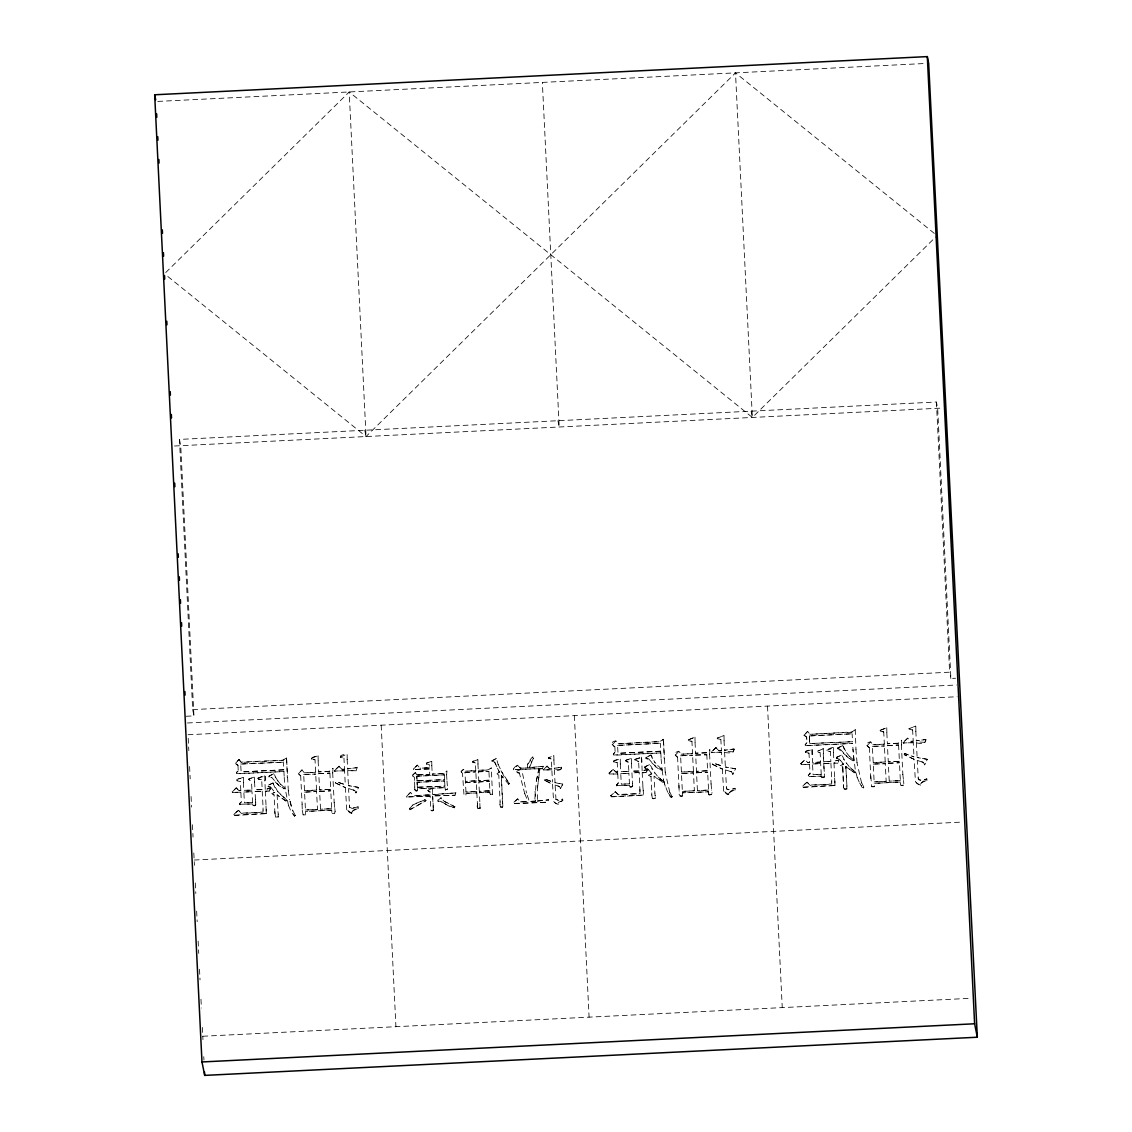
<?xml version="1.0" encoding="UTF-8"?>
<svg xmlns="http://www.w3.org/2000/svg" width="1132" height="1132" viewBox="0 0 1132 1132"><rect width="100%" height="100%" fill="white"/><g stroke="black" fill="none" stroke-linecap="round" stroke-linejoin="round"><path stroke-width="0.75" stroke-dasharray="5 3.75" d="M243.422 782.764L243.38 777.387L236.857 779.439L236.97 780.755L240.38 781.575L236.97 780.755M254.629 782.212L254.573 776.835L248.998 778.844L249.564 780.415L251.502 781.023L248.828 779.41M347.184 759.558L347.142 754.11C331.053 755.865 349.802 760.874 340.322 756.813M432.481 788.24L427.783 790.348L432.481 788.24L432.622 794.735L455.913 792.895L432.58 794.494L432.481 792.414M477.987 764.086L477.93 759.629L472.511 761.397M553.916 760.124L553.873 755.667L548.284 757.874L553.873 755.667M620.322 764.142L620.279 758.765L614.365 760.393L613.643 761.666L613.756 760.817M631.529 763.591L631.472 758.214L626.449 759.798L625.784 761.072L625.897 760.223M724.084 740.922L724.041 735.489L717.221 738.191L724.041 735.489M805.545 751.351L805.418 752.186L806.154 750.912L812.068 749.285L812.493 762.473L820.643 762.077L820.134 752.639L817.516 751.308L823.261 748.733L817.743 751.025L818.252 752.327L820.134 752.639M812.111 754.662L812.068 749.285M823.261 748.733L823.686 761.921L830.874 761.567L830.35 751.69L826.94 750.799L830.35 751.69M915.873 731.456L915.816 726.022L908.996 728.711L915.816 726.022M263.077 810.187L263.048 807.923M639.948 789.301L639.934 793.475L618.27 794.508L615.313 791.608L610.728 795.867L615.313 791.608M639.976 791.565L639.127 772.533L631.939 772.887L632.392 781.306M831.751 782.085L831.723 779.835M263.02 809.904L263.034 812.097L241.371 813.144L238.413 810.229L233.758 814.219L234.565 815.479L266.232 813.653L265.978 805.234M274.892 811.488L275.472 817.063L278.161 817.205L278.203 813.993M274.906 813.667L274.085 794.975L272.387 794.282M651.806 795.046L651.791 792.853M831.695 781.802L831.723 783.995L810.045 785.042L807.102 782.127L802.447 786.117L803.253 787.377L834.921 785.551L834.652 777.132M477.379 803.777L477.308 807.088L477.294 805.347M651.749 794.777L652.372 798.442L653.971 798.895L655.386 797.805L655.103 795.372M842.76 766.873L843.552 787.419L842.76 766.873L841.076 766.194M535.068 791.268L535.535 801.131L529.323 801.442L526.465 792.782M534.856 799.079L536.327 780.755L538.973 768.515L521.711 769.364L526.507 793.008M554.227 802.432L558.175 804.399L558.5 802.602L562.802 800.565L562.689 799.135L558.345 800.14L555.939 799.39L558.401 800.366L562.689 799.135M351.797 813.314L346.703 809.578L349.731 812.719L351.797 813.314L351.811 811.814M499.99 804.555L500.075 801.81M728.697 794.692L723.603 790.943L726.631 794.098L728.697 794.692L728.711 793.192M914.062 759.275L904.213 754.605L914.062 759.275L915.448 781.759L918.406 784.618L920.486 785.212L920.486 783.726M332.737 773L332.978 768.373L329.355 771.288L318.672 771.826L329.412 771.571L332.978 768.373M709.637 754.379L709.877 749.752L706.255 752.667L695.572 753.19L706.311 752.95L709.877 749.752M901.412 744.898L901.666 740.271L898.044 743.186L887.347 743.724L898.101 743.469L901.666 740.271M537.502 787.872L539.922 768.529L542.37 768.84L539.964 768.755M499.934 804.328L500.401 806.974L502.608 807.144L501.292 775.293L508.664 784.292L509.414 783.57L500.967 770.765M446.659 774.769L446.914 771.034L443.843 773.481L432.212 774.047L443.885 773.708L446.914 771.034M335.581 782.976L345.444 787.646L335.581 782.976L335.652 781.49L345.246 784.702L335.652 781.49M712.481 764.355L722.343 769.024L712.481 764.355L712.552 762.869L722.145 766.081L712.552 762.869M904.27 754.888L904.341 753.388L913.991 756.884L904.341 753.388M550.293 783.231L544.817 780.415L544.931 779.085L552.43 781.844L544.931 779.085M544.817 780.415L544.973 779.311M539.922 768.529L537.445 787.646L537.643 799.517M409.6 808.786L413.194 804.484L425.25 799.659L426.014 800.649L409.883 809.748L409.841 807.866L413.251 804.725L425.25 799.659M437.829 800.083L437.999 801.244L440.263 801.244L449.135 806.182L454.342 807.809C453.974 803.621 442.838 803.366 441.055 797.791L437.872 800.324L441.055 797.791M536.37 780.995L538.973 768.515M537.247 801.046L548.539 799.857L537.247 801.046L537.601 799.277M529.96 766.322L533.497 758.185L530.667 763.633M252.578 803.932L239.715 804.286L252.578 803.932L253.172 805.602L254.573 805.828L255.903 804.017M255.648 805.404L255.676 801.994M629.477 785.297L616.615 785.665L629.477 785.297L630.071 786.966L631.472 787.207L632.802 785.396M632.547 786.782L632.576 783.372M821.86 777.5L821.294 776.34L823.247 777.726L824.591 775.915M824.337 777.316L824.365 773.892M248.884 779.693L248.998 778.844M430.146 796.037L406.544 796.985L430.146 796.037L430.868 810.059L432.325 810.979L433.528 809.437M433.287 810.625L432.65 795.909L455.036 795.244L432.65 795.909M529.918 766.095L529.507 767.468M479.827 801.796L479.345 792.612L489.93 792.089C488.755 793.928 492.321 795.853 492.576 793.829M492.477 794.494L491.316 767.949L488.217 769.831L478.256 770.312L488.26 770.057L491.316 767.949M258.209 777.868C255.294 780.896 269.133 769.604 264.831 781.137M634.925 759.756L638.632 761.454L635.222 760.548L635.109 759.247L641.618 757.138L641.745 762.501M634.981 760.039L635.109 759.247M826.714 750.275C843.269 744.799 825.78 748.054 826.997 751.082M267.902 786.33L270.69 787.278L268.185 786.839L268.128 785.268L273.053 782.99L277.864 791.82L286.948 800.48L285.901 800.975L277.184 794.975L285.901 800.975M645.028 766.647L644.801 767.708L645.028 766.647L649.952 764.369L654.763 773.198M836.803 757.167L836.576 758.228L836.803 757.167L841.727 754.888L846.538 763.718M311.385 758.78L312.163 757.492L318.078 755.808L311.512 757.959M688.228 739.875L694.977 737.187L688.228 739.875L691.977 741.502L688.525 740.583M880.003 730.395L886.766 727.706L880.003 730.395L883.767 732.022L880.3 731.116M356.156 770.765L347.694 770.637L356.156 770.765L357.174 767.623L347.609 768.869L357.174 767.623M455.036 795.244L455.871 792.669M560.623 769.534C546.671 767.878 561.486 773.637 561.5 767.199L554.284 768.232L561.5 767.199M560.665 769.76L561.543 767.425M732.998 751.86C713.91 750.035 734.031 756.869 734.074 749.002L724.508 750.233L734.074 749.002M733.055 752.143L734.13 749.285M924.787 742.38C905.699 740.554 925.82 747.389 925.849 739.521L916.283 740.767L925.849 739.521M924.844 742.663L925.905 739.804M305.668 814.262L305.499 811.432L331.704 810.144L331.888 812.96L333.261 813.724L334.577 813.271L335.086 811.559M709.141 794.933L708.731 794.056L709.141 794.933L711.476 794.65L711.717 789.966M870.749 775.929L871.767 786.726L874.088 786.782L874.173 783.33L900.393 782.042L900.563 784.858L901.949 785.622L903.265 785.169L903.775 783.457M562.802 800.565L558.458 802.376L558.175 804.399M269.048 791.084C260.19 790.32 271.298 793.758 270.237 788.226L265.242 789.443L270.237 788.226M269.105 791.353L270.293 788.495M542.37 768.84L543.303 766.265L529.408 767.581M520.409 801.881L527.965 801.498L520.409 801.881L517.706 798.852L513.504 802.56L514.367 803.635L547.563 802.206L548.496 799.631M645.947 772.463C637.09 771.699 648.197 775.123 647.15 769.59L642.141 770.821L647.15 769.59M646.004 772.732L647.207 769.873M837.779 763.265L833.959 762.982L837.779 763.265L838.925 760.124L833.874 761.072L838.925 760.124M278.161 817.205L278.43 816.144M655.06 798.584L655.329 797.522M843.496 787.136L844.161 788.962L845.76 789.414L847.118 788.042M846.849 789.103L846.878 785.891M302.244 810.201L303.093 814.828L305.399 814.884L305.612 813.979M415.387 790.886L414.765 789.485L416.562 791.141L417.397 788.778L444.989 787.646L417.397 788.778M678.974 785.41L679.214 794.848L681.407 796.518L682.511 795.357M682.299 796.263L682.398 792.81L708.66 791.792L682.398 792.81M874.088 786.782L874.3 785.877M269.26 775.859L268.963 776.92L269.26 775.859L274.114 773.581L275.557 777.359M266.232 813.653L266.289 809.168M492.095 760.393L491.854 761.27L496.439 758.355L498.193 764.708M516.928 771.175L520.564 769.435L516.602 771.925L519.362 773.114L516.928 772.661M645.806 758.016C651.225 759.077 645.481 760.096 646.16 757.237L651.013 754.959L654.805 762.43M645.863 758.284L646.16 757.237M610.672 795.598L611.464 796.857L642 795.343L643.429 793.971M837.935 747.757L837.652 748.818L837.935 747.757L842.802 745.479L846.594 752.964M834.921 785.551L834.977 781.066M358.646 787.419L348.415 785.636L358.646 787.419L355.901 792.924L354.783 790.476L348.571 788.551L349.477 806.239M351.868 812.097L354.358 809.338L358.207 808.319L352.321 811.12M562.745 784.108L560.496 788.622L562.745 784.108L554.977 782.608L562.788 784.334M735.545 768.798L725.329 767.001L735.545 768.798L732.8 774.302L731.682 771.854L725.471 769.93L726.56 788.848L729.036 789.839L735.092 788.523L728.98 789.556L726.914 789.216L726.319 787.334M728.767 793.475L731.258 790.716L735.107 789.697L729.22 792.499M927.334 759.317L917.104 757.534L927.334 759.317L924.589 764.822L923.457 762.374L917.245 760.449L918.349 779.368L920.811 780.358L926.867 779.042L920.755 780.075L918.703 779.736L918.094 777.854M920.542 783.995L923.047 781.236L926.882 780.217L921.009 783.019M477.265 806.861L477.789 808.319L480.025 808.432L480.039 804.739M480.025 808.432L479.784 801.569M527.611 764.298C541.351 746.993 523.324 764.892 528.262 767.864L520.225 768.26C517.791 759.19 508.41 776.085 517.522 765.43M238.994 759.459L235.343 763.492L238.994 759.459L241.229 762.43L283.142 760.364L286.594 757.902L283.085 760.081L241.173 762.147M301.989 769.902L298.339 773.878L301.989 769.902L304.225 772.816L315.672 772.25L315.021 759.841L311.569 758.935M612.186 744.587C620.166 750.53 605.521 742.719 615.893 740.837L618.129 743.809L660.041 741.743L663.494 739.281L659.984 741.46L618.129 743.809M612.242 744.87L615.893 740.837M675.181 754.973C682.044 760.704 669.154 752.992 678.903 751.28L681.124 754.195L692.572 753.629L691.921 741.219M675.238 755.242L678.903 751.28M803.975 735.107L806.621 737.017L806.89 742.663L805.064 744.828L806.946 742.946L806.677 737.3L803.975 735.107L807.682 731.357L809.904 734.328L851.83 732.263L855.283 729.8L851.773 731.979L809.904 734.328M804.031 735.39L807.682 731.357M866.971 745.493C873.833 751.223 860.943 743.512 870.678 741.814L872.899 744.714L884.361 744.149L883.71 731.739M867.027 745.776L870.678 741.814M236.319 772.647C240.89 768.982 234.706 772.632 236.942 773.849L283.948 771.529L236.546 773.637M613.219 754.025C617.789 750.36 611.62 754.011 613.841 755.228L660.847 752.907L613.445 755.002M454.342 807.809L454.866 806.55M547.067 766.081L543.502 769.619L547.067 766.081L549.529 768.699L551.822 768.586L551.312 758.935L548.482 758.284L551.312 758.935M339.062 766.222L334.464 770.623L339.062 766.222L342.062 769.42L344.538 769.293L343.944 758.086M417.284 765.133L413.392 769.166L417.284 765.133L420.043 768.203L429.424 767.737L429.24 764.539L426.439 763.874L429.24 764.539M410.52 792.4L406.36 796.603L410.52 792.4L413.378 795.683L430.118 794.848L429.919 791.452L428.278 790.957L429.919 791.452M715.962 747.601L711.363 752.002L715.962 747.601L718.962 750.799L721.438 750.672L720.858 739.465L717.462 738.687L720.858 739.465M907.737 738.135L903.152 742.521L907.737 738.135L910.751 741.318L913.227 741.191L912.633 729.999L909.251 729.206L912.633 729.999M236.234 787.858L232.216 791.976L236.234 787.858L239.234 790.801L240.819 790.716L240.324 781.292M609.058 773.071L609.794 773.991L617.803 773.878L609.851 774.274L609.058 773.071L613.134 769.236L616.133 772.18L617.718 772.095L617.223 762.671L613.813 761.85L617.223 762.671M609.115 773.354L613.134 769.236M800.833 763.591L801.583 764.51L809.592 764.397L801.64 764.793L800.833 763.591L804.923 759.756L807.908 762.699L809.507 762.614L808.998 753.19L805.602 752.37L808.998 753.19M800.89 763.874L804.923 759.756M461.361 772.392L462.493 773.184L464.021 795.414L465.917 795.697L465.988 793.263L476.883 792.966L465.988 793.263M233.815 814.488L238.413 810.229M356.792 791.325L355.901 792.924M733.706 772.703L732.8 774.302M925.481 763.223L924.589 764.822M446.928 780.839L447.692 789.202L445.371 789.98L447.649 788.962L447.48 785.877M239.56 803.494C243.536 800.423 238.753 803.182 239.772 804.569M616.459 784.858C620.435 781.802 615.652 784.561 616.671 785.948M808.234 775.392L810.003 773.708L808.234 775.392L808.856 776.722L821.323 776.113L808.46 776.467M496.976 773.779L499.353 772.038L494.514 761.737L492.08 761.412L494.557 761.963L499.396 772.265L496.976 773.779L497.486 774.514M340.378 757.082L347.142 754.11M271.722 793.744L274.85 792.315L271.722 793.744L274.085 794.975M648.622 775.123L651.749 773.694L648.678 775.406L651.042 776.623L648.678 775.406M840.411 765.642L843.524 764.227L840.411 765.642L842.816 767.156M165.725 272.557L349.194 91.961L752.356 417.453L935.824 236.857M934.339 233.404L735.503 72.873L366.046 436.542L167.211 276.01M509.372 783.344L508.664 784.292M429.452 768.911L413.576 769.505L429.452 768.911L429.75 774.401L417.184 775.024L415.359 772.59L412.741 774.911L412.925 776.524M412.798 775.137L415.359 772.59M802.984 785.735L807.102 782.127M475.383 762.94L472.539 762.19L475.383 762.94L475.794 770.666L465.153 771.203L463.512 769.321L460.965 771.741L462.493 773.184M461.63 771.062L463.512 769.321M249.054 779.127L254.573 776.835M625.954 760.506L631.472 758.214M472.553 761.624L477.93 759.629M613.813 761.1L620.279 758.765M805.602 751.62L812.125 749.568M258.266 778.137L264.775 776.043M294.546 816.144L295.296 815.309L294.546 816.144L291.009 811.135M635.165 759.515L641.674 757.421M671.446 797.522L672.196 796.687L671.446 797.522C667.031 796.673 659.149 763.293 665.446 787.122M863.221 788.042C865.273 786.782 861.183 788.848 861.183 785.396M275.161 781.858L278.967 785.438L284.033 788.622L285.023 788.282L284.09 788.905L279.024 785.707L271.751 777.443L269.19 777.047L271.751 777.443M652.06 763.237L660.932 770.001L661.866 769.378L657.593 765.642M648.65 758.822L655.923 767.086L660.989 770.284L661.866 769.378M840.439 749.356L847.656 757.336L852.721 760.52L853.641 759.897L852.778 760.803C849.566 758.61 831.765 743.908 840.496 749.625M269.317 776.128L274.114 773.581M285.844 800.692L286.948 800.48M492.137 760.619L496.439 758.355M646.216 757.506L651.013 754.959M656.56 778.236L663.861 781.844L662.8 782.353L654.027 776.071L654.904 793.249M837.991 748.04L842.802 745.479M854.519 772.59L855.58 772.095L854.575 772.873L845.816 766.59L854.575 772.873M273.053 782.99L268.128 785.268M645.084 766.93L649.952 764.369M836.859 757.449L841.727 754.888M409.883 809.748L426.014 800.649M253.172 805.602L255.591 805.135M630.071 786.966L632.491 786.514M821.804 777.217L824.28 777.033M431.25 810.781L433.245 810.385M426.934 762.911L431.745 761.341L426.891 762.671L426.495 764.1M492.434 794.268L490.241 794.183M500.401 806.974L502.608 807.144M358.137 806.861L352.08 808.177L349.604 807.187L352.137 808.46L358.137 806.861L358.264 808.602M275.472 817.063L278.104 816.922M652.372 798.442L655.004 798.301M844.161 788.962L846.793 788.82M682.242 795.98L679.992 796.206M874.031 786.514L871.767 786.726M266.176 813.37L234.508 815.196L233.758 814.219M834.864 785.283L802.715 787.15M479.982 808.191L477.789 808.319M157.787 101.413L925.155 63.491M186.101 716.259L193.94 715.877L192.681 709.608L179.464 439.414L936.405 402.016L937.664 408.298L950.88 678.478L955.592 678.238M174.455 446.008L942.376 408.058M192.681 709.608L949.621 672.196L950.88 678.478M187.459 722.98L956.554 684.987M188.039 734.739L957.148 696.732M240.677 764.029L283.481 762.19L240.677 764.029L241.116 771.925L283.863 769.817L283.439 761.907M617.577 745.394L660.338 743.285L617.577 745.394L618.015 753.304L660.763 751.195L660.338 743.285M809.366 735.927L852.113 733.805L809.366 735.927L809.734 743.54L852.552 741.715L852.113 733.805M809.734 743.54L852.552 741.715M805.22 745.535L852.622 743.427L805.616 745.747L805.008 744.545M342.005 769.137L344.538 769.293M718.905 750.516L721.438 750.672M344.567 770.793L334.619 771.048L344.567 770.793L345.302 784.985M721.466 752.172L711.519 752.426L721.466 752.172L722.202 766.364M913.255 742.691L903.308 742.946L913.255 742.691L913.991 756.884M303.687 774.401L315.757 774.09L303.687 774.401L304.522 790.688L316.55 790.094L315.701 773.807M318.757 773.665L329.893 773.114L318.757 773.665L319.592 789.952L330.728 789.4L329.893 773.114M680.587 755.78L692.6 755.186L680.587 755.78L681.422 772.066L693.449 771.472L692.6 755.186M695.656 755.044L706.849 754.775L695.656 755.044L696.505 771.331L707.627 770.779L706.793 754.492M872.362 746.313L884.446 745.988L872.362 746.313L873.211 762.586L885.224 761.992L884.389 745.719M887.446 745.563L898.582 745.012L887.446 745.563L888.28 761.85L899.416 761.298L898.582 745.012M517.48 765.19L520.182 768.034L528.262 767.864M529.451 767.807L543.303 766.265M520.564 769.435L513.772 769.548L520.607 769.661M417.128 774.797L429.75 774.401M464.969 772.434L475.822 771.897L464.969 772.434L465.436 781.363L476.289 780.825L475.822 771.897M478.327 771.769L488.953 771.486L478.327 771.769L478.794 780.698L489.378 780.174L488.911 771.246M539.016 768.741L521.711 769.364M549.487 768.472L551.822 768.586M416.788 776.227L444.324 774.868L416.788 776.227L417.015 780.811L444.593 779.679L444.324 774.868M551.85 769.76L543.629 769.972L551.85 769.76L552.487 782.071M417.015 780.811L444.593 779.679M239.177 790.518L240.819 790.716M616.077 771.897L617.718 772.095M823.247 753.827L823.629 761.638L830.874 761.567M251.955 790.164L243.748 790.292L251.955 790.164L251.445 780.74M262.2 789.669L254.955 789.74L262.2 789.669L261.676 779.792L258.266 778.901L261.676 779.792M628.854 771.543L620.647 771.67L628.854 771.543L628.345 762.119L626.406 761.511L628.345 762.119M639.099 771.048L631.854 771.118L639.099 771.048L638.575 761.171M417.085 782.325L444.621 780.953L417.085 782.325L417.326 787.264L444.918 786.132L444.621 780.953M240.847 792.216L232.357 792.4L240.847 792.216L241.371 802.093M243.847 792.075L251.983 791.664L243.847 792.075L244.413 802.829L252.549 802.432L251.983 791.664M255.04 791.523L262.284 791.438L255.04 791.523L255.492 799.928M620.746 773.453L628.939 773.326L620.746 773.453L621.312 784.207L629.449 783.811L628.883 773.043M812.521 763.973L820.672 763.562L812.521 763.973L813.087 774.727L821.238 774.33L820.672 763.562M823.714 763.421L830.959 763.336L823.714 763.421L824.421 774.175M465.464 782.594L476.317 782.056L465.464 782.594L465.96 791.99L476.813 791.452L476.317 782.056M478.822 781.929L489.406 781.405L478.822 781.929L479.317 791.325L489.901 790.801L489.406 781.405M304.55 792.131L316.578 791.537L304.55 792.131L305.47 810.003L317.484 809.408L316.578 791.537M319.62 791.381L330.756 790.829L319.62 791.381L320.54 809.253L331.676 808.701L330.756 790.829M681.45 773.51L693.477 772.915L681.45 773.51L682.37 791.381L694.383 790.787L693.477 772.915M696.52 772.76L707.656 772.208L696.52 772.76L697.439 790.631L708.575 790.079L707.656 772.208M873.239 764.029L885.309 763.718L873.239 764.029L874.145 781.901L886.172 781.306L885.252 763.435M888.309 763.279L899.445 762.727L888.309 763.279L889.228 781.151L900.364 780.599L899.445 762.727M417.326 787.264L444.918 786.132M454.3 807.569L449.093 805.956L440.221 801.017L437.999 801.244M238.47 810.512L241.427 813.413L263.119 812.352M615.369 791.891L618.327 794.791L640.019 793.73M807.158 782.41L810.102 785.325L831.794 784.25M643.132 795.032L610.94 796.631M514.324 803.409L547.563 802.206M194.166 860.037L961.521 822.115M202.784 1036.247L970.138 998.325M843.524 764.227L839.307 758.893L836.803 758.454L839.364 759.176L843.581 764.496M651.749 773.694L647.532 768.373L645.028 767.935L647.589 768.642L651.806 773.977M709.085 794.664L711.476 794.65M415.345 790.66L417.298 790.928M555.982 799.631L555.105 785.056L559.562 786.556L560.496 788.622M454.923 806.791L443.928 801.116L441.098 798.018M311.625 759.204L311.328 758.497L315.021 759.841M497.443 774.288L498.802 775.123L500.118 802.05M544.775 780.189L552.543 784.037L553.59 801.357L556.265 803.918M235.965 764.001L237.989 765.388L235.286 763.209M412.883 776.283L414.383 777.231L414.652 782.254M298.905 774.387L300.73 775.788L298.282 773.595M532.578 757.563L533.554 758.426M916.17 782.792L920.486 785.212M850.075 767.595L855.58 772.095M855.636 772.378L850.132 767.878L843.467 759.133M658.286 777.061L663.805 781.575M663.861 781.844L658.343 777.344L651.692 768.614M286.891 800.197L277.807 791.537M849.382 756.162L853.698 760.18M661.923 769.661L654.749 762.147M280.694 784.264L285.023 788.282M613.19 769.519L616.133 772.18M236.291 788.141L239.234 790.801M716.018 747.884L718.962 750.799M547.11 766.307L549.529 768.699M339.119 766.506L342.062 769.42M625.727 760.789L626.463 761.794M671.389 797.239L667.908 792.513M292.509 813.498L294.49 815.861M427.783 790.348L428.32 791.183M846.538 752.681L849.439 756.445M277.849 780.783L280.75 784.547M415.402 772.816L417.184 775.024M239.05 759.742L241.229 762.43M270.633 786.995L274.906 792.598M509.414 783.57L504.334 776.991L498.151 764.482M501.292 775.293L502.976 777.896M445.371 789.98L444.947 787.419M859.683 783.033L861.24 785.679M275.5 777.076L277.906 781.052M836.52 757.945L836.859 758.737M644.745 767.425L645.084 768.218M861.523 782.622L864.027 787.49M669.734 792.103L672.252 796.97M292.834 810.724L295.353 815.592M908.996 728.711L909.307 729.489M717.221 738.191L717.518 738.955M805.361 751.917L805.659 752.653M613.586 761.383L613.869 762.133M258.025 778.377L258.322 779.17M857.179 777.359L859.74 783.316M288.49 805.46L291.065 811.418M524.781 793.645L527.965 801.498M413.35 768.925L413.633 769.732M273.109 783.273L274.85 787.504M842.859 745.762L844.246 749.257M651.07 755.228L652.457 758.723M513.532 768.939L513.815 769.788M861.579 782.905L856.966 762.543M669.79 792.386L665.177 772.01M291.065 805.97L289.608 799.489L292.891 811.007M406.317 796.376L406.586 797.211M524.823 793.886L519.319 772.887M903.095 742.238L903.364 743.229M711.306 751.719L711.575 752.709M543.459 769.392L543.685 770.199M334.407 770.34L334.676 771.331M232.159 791.692L232.414 792.683M857.235 777.642L855.297 770.128L852.877 749.243M288.547 805.743L285.193 788.749M923.457 762.374L917.245 760.449M913.227 741.191L910.751 741.318M899.416 761.298L888.28 761.85M903.265 785.169L900.931 785.466M900.364 780.599L889.228 781.151M900.393 782.042L874.173 783.33M884.361 744.149L872.899 744.714M885.224 761.992L873.211 762.586M886.172 781.306L874.145 781.901M751.096 411.171L752.356 417.453L735.503 72.873M820.643 762.077L812.493 762.473M821.238 774.33L813.087 774.727M809.507 762.614L807.908 762.699M731.682 771.854L725.471 769.93M707.627 770.779L696.505 771.331M708.575 790.079L697.439 790.631M692.572 753.629L681.124 754.195M693.449 771.472L681.422 772.066M694.383 790.787L682.37 791.381M660.763 751.195L618.015 753.304M639.127 772.533L631.939 772.887M557.935 420.722L559.208 426.99L542.355 82.41M629.449 783.811L621.312 784.207M559.562 786.556L555.105 785.056M535.535 801.131L529.323 801.442M517.706 798.852L513.504 802.56M489.378 780.174L478.794 780.698M489.901 790.801L479.317 791.325M489.93 792.089L479.345 792.612M475.794 770.666L465.153 771.203M476.289 780.825L465.436 781.363M476.813 791.452L465.96 791.99M364.773 430.259L366.046 436.542L349.194 91.961M429.424 767.737L420.043 768.203M430.118 794.848L413.378 795.683M354.783 790.476L348.571 788.551M330.728 789.4L319.592 789.952M334.577 813.271L332.242 813.568M331.676 808.701L320.54 809.253M331.704 810.144L305.499 811.432M315.672 772.25L304.225 772.816M316.55 790.094L304.522 790.688M317.484 809.408L305.47 810.003M305.399 814.884L303.093 814.828M283.863 769.817L241.116 771.925M179.464 439.414L180.738 445.697L193.94 715.877M252.549 802.432L244.413 802.829M243.38 777.387L236.857 779.439M723.659 791.226L722.287 768.741M346.76 809.847L345.387 787.377M349.42 805.956L349.661 807.47M662.093 770.128L663.564 779.891M288.278 790.645L289.665 799.772M902.812 774.345L903.548 780.769M711.038 783.825L712.042 793.221M334.138 802.447L334.874 808.871M433.386 808.05L432.693 796.136M632.335 781.023L632.632 783.641M255.436 799.645L255.733 802.277M846.934 786.174L845.816 766.59M654.848 792.966L655.159 795.654M277.948 811.587L278.26 814.276M903.492 780.486L903.831 783.74M334.817 808.588L335.143 811.842M853.924 760.93L852.566 743.144M661.088 758.723L662.149 770.411M284.189 777.344L285.25 789.032M642.877 786.613L643.245 790.829M855.919 749.087L857.023 762.812M665.234 772.293L663.437 738.998M288.335 790.914L286.538 757.619M643.188 790.546L643.485 794.254M936.405 402.016L949.621 672.196M926.811 778.759L926.938 780.5M915.816 731.173L916.34 741.05M916.368 742.535L917.161 757.803M901.355 744.615L902.869 774.628M886.823 732.857L887.403 744.007M869.362 747.417L870.989 782.368M845.873 766.873L846.694 783.769M833.463 752.752L833.93 761.355M833.959 762.982L834.708 777.415M830.902 763.067L831.779 780.104M823.771 763.704L824.181 771.826M821.266 775.83L821.351 776.609M809.422 736.21L809.79 743.823M809.536 764.114L810.059 773.991M767.51 706.099L782.254 1007.607M735.036 788.24L735.163 789.98M724.027 740.653L724.565 750.516M724.593 752.016L725.386 767.284M709.58 754.096L711.094 784.094M708.604 791.523L708.788 794.339M695.034 742.337L695.628 753.473M677.573 756.884L679.2 791.848M660.791 752.624L661.145 759.006M650.985 776.34L651.848 793.136M642.141 770.821L641.618 757.138M642.184 772.448L642.934 786.896M631.472 763.308L631.911 771.401M620.265 763.859L620.704 771.953M617.747 773.595L618.27 783.471M614.832 746.497L615.171 752.426M574.348 715.65L589.093 1017.159M553.873 759.897L554.326 768.458M554.355 769.633L555.034 782.835M501.335 775.519L502.849 806.508M477.93 763.859L478.298 770.552M476.841 792.725L477.421 804.003M446.616 774.543L446.97 781.08M431.787 765.515L432.254 774.288M416.831 776.453L417.057 781.038M417.128 782.552L417.368 787.49M417.439 789.004L417.51 790.419M381.187 725.188L395.931 1026.696M347.128 759.275L347.666 769.137M347.694 770.637L348.472 785.905M332.681 772.717L334.195 802.729M318.134 760.959L318.729 772.095M300.673 775.505L302.131 804.314M283.891 771.246L284.245 777.627M277.128 794.692L278.005 811.87M265.242 789.443L264.718 775.76M265.284 791.07L266.034 805.517M262.228 791.169L263.105 808.206M254.573 781.929L255.011 790.023M243.366 782.481L243.805 790.575M237.932 765.119L238.258 771.048M188.209 738.262L188.818 750.615M189.596 766.506L190.19 778.858M191.053 796.504L191.577 807.088M192.44 824.747L193.048 837.1M193.813 852.976L194.421 865.329M195.284 882.946L195.808 893.516M196.657 911.133L197.18 921.703M198.128 941.088L198.737 953.427M199.501 969.289L200.024 979.859M200.972 999.245L201.397 1008.046M202.345 1027.432L202.953 1039.643M203.774 1056.68L203.944 1060.076M855.226 729.517L855.976 749.37M663.494 739.281L664.201 758.85M286.594 757.902L287.302 777.472M414.708 787.08L414.807 789.712M302.074 804.031L302.301 810.47M414.609 782.028L414.751 787.306M886.766 727.706L886.88 733.14M833.407 747.658L833.52 753.035M694.977 737.187L695.09 742.62M431.745 761.341L431.844 765.741M318.078 755.808L318.191 761.242"/><path stroke-width="1.5" d="M154.674 94.777L927.306 56.6L928.664 63.321L977.326 1037.223L204.694 1075.4L201.977 1061.957L154.674 94.777L155.692 99.814M201.977 1061.957L974.61 1023.781L977.326 1037.223M927.306 56.6L974.61 1023.781M204.524 1071.99L204.694 1075.4M156.641 113.808L156.81 117.318M157.758 136.661L157.928 140.184M158.876 159.513L159.046 163.036M162.315 229.838L162.484 233.362M163.433 252.691L163.602 256.214M164.55 275.543L164.72 279.066M166.786 321.262L166.956 324.771M170.225 391.587L170.394 395.096M171.342 414.439L171.512 417.949M174.696 483.166L174.88 486.703M178.163 553.803L178.332 557.326M179.281 576.754L179.45 580.292M180.398 599.719L180.582 603.243M181.53 622.671L181.7 626.208M184.898 691.539L185.068 695.076"/></g></svg>
